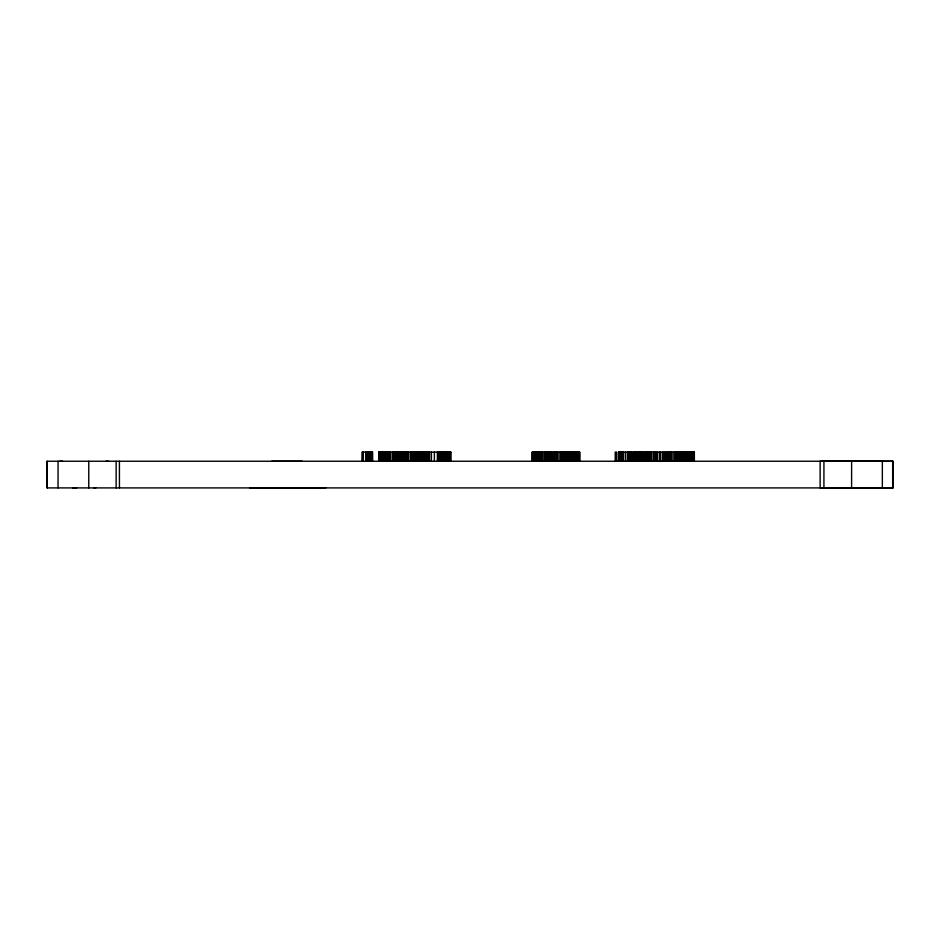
<?xml version="1.0" encoding="UTF-8"?>
<svg xmlns="http://www.w3.org/2000/svg" width="940" height="940" viewBox="0 0 940 940"><rect width="100%" height="100%" fill="white"/><g stroke="black" fill="none" stroke-linecap="round" stroke-linejoin="round"><path stroke-width="1.41" d="M823.934 461.176L820.138 461.246L820.138 487.907L823.922 487.837L823.934 461.176L893 461.246L892.988 487.907L47 487.907L47 461.246L893 461.246M851.605 487.86L851.616 461.199M892.988 487.907L882.343 487.895L882.355 461.235M389.63 452.093L389.63 461.235L389.712 452.093L378.773 452.093L378.773 461.235M419.17 461.235L419.17 452.093L450.883 452.093M540.018 452.105L540.018 461.246L540.089 452.105L532.111 452.105L532.111 461.246M644.57 461.246L644.57 452.105L694.366 452.105L694.366 461.246M59.737 461.246L62.663 461.246M106.032 461.246L108.688 461.246M271.695 461.246L302.163 461.246M831.125 461.246L838.868 461.246M842.992 461.246L879.922 461.246M72.85 487.907L76.681 487.907M93.941 487.907L95.751 487.907M249.664 487.789L325.828 487.789M844.108 487.907L845.741 487.895M865.787 487.895L867.185 487.895M823.922 487.837L882.343 487.895M892.659 461.246L892.659 487.907M694.284 452.105L694.308 461.246M694.049 452.105L694.049 461.246M693.661 452.105L693.685 461.246M693.356 452.105L693.379 461.246M692.98 452.105L692.98 461.246M692.486 452.105L692.486 461.246M691.875 452.105L691.875 461.246M691.135 452.105L691.135 461.246M690.289 452.105L690.289 461.246M689.384 452.105L689.384 461.246M688.632 452.105L688.632 461.246M687.916 452.105L687.916 461.246M686.647 452.105L686.647 461.246M685.824 452.105L685.824 461.246M685.613 452.105L685.613 461.246M685.248 452.105L685.248 461.246M684.755 452.105L684.755 461.246M684.144 452.105L684.144 461.246M683.439 452.105L683.439 461.246M682.64 452.105L682.64 461.246M681.759 452.105L681.759 461.246M680.866 452.105L680.866 461.246M680.078 452.105L680.078 461.246M679.373 452.105L679.373 461.246M678.762 452.105L678.762 461.246M678.269 452.105L678.269 461.246M677.916 452.105L677.916 461.246M677 452.105L677 461.246M676.589 452.105L676.636 461.246M676.436 452.105L676.471 461.246M676.283 452.105L676.283 461.246M675.942 452.105L675.766 461.246M674.709 452.105L674.709 461.246M673.122 452.105L673.122 461.246M671.513 452.105L671.513 461.246M670.89 452.105L670.89 461.246M670.337 452.105L670.337 461.246M669.903 452.105L669.903 461.246M669.715 452.105L669.715 461.246M669.609 452.105L669.586 461.246M669.339 452.105L669.303 461.246M668.587 452.105L668.587 461.246M667.964 452.105L667.964 461.246M667.412 452.105L667.412 461.246M667.118 452.105L666.942 461.246M665.567 452.105L665.567 461.246M665.426 452.105L665.426 461.246M663.993 452.105L663.993 461.246M662.559 452.105L662.559 461.246M660.62 452.105L660.62 461.246M659.492 452.105L659.492 461.246M657.507 452.105L657.507 461.246M656.155 452.105L656.155 461.246M654.769 452.105L654.769 461.246M654.487 452.105L654.487 461.246M653.171 452.105L653.147 461.246M651.42 452.105L651.42 461.246M651.02 452.105L651.02 461.246M650.562 452.105L650.562 461.246M650.01 452.105L650.01 461.246M649.364 452.105L649.364 461.246M648.635 452.105L648.635 461.246M647.836 452.105L647.836 461.246M647.12 452.105L647.12 461.246M646.497 452.105L646.497 461.246M645.945 452.105L645.945 461.246M645.475 452.105L645.475 461.246M645.228 452.105L645.228 461.246M645.087 452.105L645.087 461.246M644.629 452.105L644.805 461.246M644.37 461.246L644.37 452.105L630.329 452.105L630.329 461.246M642.995 452.105L642.995 461.246M642.455 452.105L642.455 461.246M641.926 452.105L641.926 461.246M641.374 452.105L641.374 461.246M640.763 452.105L640.763 461.246M640.081 452.105L640.081 461.246M639.482 452.105L639.482 461.246M638.989 452.105L638.989 461.246M638.636 452.105L638.636 461.246M638.025 452.105L638.025 461.246M637.426 452.105L637.426 461.246M636.803 452.105L636.803 461.246M636.133 452.105L636.133 461.246M635.64 452.105L635.64 461.246M635.182 452.105L635.182 461.246M634.782 452.105L634.782 461.246M634.43 452.105L634.43 461.246M634.136 452.105L634.136 461.246M633.924 452.105L633.924 461.246M633.795 452.105L633.748 461.246M633.395 452.105L633.395 461.246M630.952 452.105L630.952 461.246M630.869 452.105L630.869 461.246M629.859 461.246L629.859 452.105L618.555 452.105L618.555 461.246M629.295 452.105L629.33 461.246M628.484 452.105L628.484 461.246M627.615 452.105L627.615 461.246M625.652 452.105L625.652 461.246M623.631 452.105L623.631 461.246M622.068 452.105L622.068 461.246M621.892 452.105L621.892 461.246M620.471 452.105L620.471 461.246M619.93 452.105L619.93 461.246M619.436 452.105L619.436 461.246M619.049 452.105L619.049 461.246M618.779 452.105L618.779 461.246M618.614 452.105L618.614 461.246M616.605 461.246L616.605 452.105L615.23 452.105L615.23 461.246M579.651 461.246L579.745 452.105L548.22 452.105L548.22 461.246M579.569 452.105L579.569 461.246M579.322 452.105L579.322 461.246M578.934 452.105L578.934 461.246M578.452 452.105L578.452 461.246M577.841 452.105L577.841 461.246M577.09 452.105L577.09 461.246M576.244 452.105L576.244 461.246M575.339 452.105L575.339 461.246M574.598 452.105L574.598 461.246M573.87 452.105L573.87 461.246M572.613 452.105L572.613 461.246M571.779 452.105L571.779 461.246M571.579 452.105L571.567 461.246M571.215 452.105L571.226 461.246M570.709 452.105L570.709 461.246M570.098 452.105L570.098 461.246M569.393 452.105L569.393 461.246M568.606 452.105L568.606 461.246M567.713 452.105L567.713 461.246M566.832 452.105L566.832 461.246M566.033 452.105L566.033 461.246M565.328 452.105L565.328 461.246M564.729 452.105L564.729 461.246M564.235 452.105L564.235 461.246M564.035 452.105L564.035 461.246M563.883 452.105L563.883 461.246M563.671 452.105L563.671 461.246M563.53 452.105L563.53 461.246M563.119 452.105L563.119 461.246M562.778 452.105L562.778 461.246M562.649 461.246L562.59 452.105L562.543 461.246M562.249 452.105L562.249 461.246M561.803 452.105L561.897 461.246M561.721 452.105L561.721 461.246M560.663 452.105L560.663 461.246M559.077 452.105L559.077 461.246M557.467 452.105L557.467 461.246M556.856 452.105L556.856 461.246M556.304 452.105L556.304 461.246M555.716 452.105L555.857 461.246M555.552 452.105L555.552 461.246M555 452.105L555 461.246M554.377 452.105L554.377 461.246M553.848 452.105L553.848 461.246M553.402 452.105L553.402 461.246M553.12 452.105L553.084 461.246M551.557 452.105L551.557 461.246M550.769 452.105L550.769 461.246M550.076 452.105L550.076 461.246M549.454 452.105L549.454 461.246M548.854 452.105L548.854 461.246M548.49 452.105L548.49 461.246M547.585 461.246L547.48 452.105L540.899 452.105L540.958 461.246M547.303 452.105L547.421 461.246M547.033 452.105L547.01 461.246M546.598 452.105L546.598 461.246M546.093 452.105L546.093 461.246M545.505 452.105L545.505 461.246M544.836 452.105L544.836 461.246M544.096 452.105L544.096 461.246M542.545 452.105L542.545 461.246M541.417 452.105L541.417 461.246M541.24 452.105L541.24 461.246M541.029 452.105L541.029 461.246M539.795 452.105L539.795 461.246M539.431 452.105L539.431 461.246M538.914 452.105L538.914 461.246M538.279 452.105L538.279 461.246M537.551 452.105L537.551 461.246M536.728 452.105L536.728 461.246M535.823 452.105L535.823 461.246M535.013 452.105L535.013 461.246M534.296 452.105L534.296 461.246M533.673 452.105L533.673 461.246M533.144 452.105L533.144 461.246M532.698 452.105L532.698 461.246M532.381 452.105L532.381 461.246M450.801 452.093L450.801 461.235M450.542 452.093L450.542 461.235M450.131 452.093L450.131 461.235M449.238 452.093L449.32 461.246M448.979 452.093L448.991 461.235M448.897 452.105L448.921 461.246M448.31 452.105L448.31 461.246M447.593 452.105L447.593 461.246M446.759 452.105L446.759 461.246M445.83 452.105L445.83 461.246M444.785 452.105L444.785 461.246M443.739 452.105L443.739 461.246M442.811 452.105L442.811 461.246M441.976 452.105L441.976 461.246M441.26 452.105L441.26 461.246M440.684 452.105L440.684 461.246M440.355 452.093L440.272 461.246M440.026 452.105L440.026 461.246M439.944 452.093L439.944 461.246M439.697 452.093L439.697 461.235M439.332 452.105L439.332 461.246M439.004 452.093L439.004 461.235M438.581 452.093L438.581 461.235M437.359 452.105L437.359 461.246M434.374 452.105L434.374 461.246M431.425 452.105L431.425 461.246M429.521 452.105L429.521 461.246M429.345 452.093L429.345 461.235M429.192 452.093L429.192 461.235M428.805 452.105L428.887 461.246M428.734 452.093L428.805 461.246M428.476 452.093L428.534 461.246M428.217 452.093L428.111 461.246M427.5 452.105L427.5 461.246M426.748 452.105L426.748 461.246M425.89 452.105L425.89 461.246M424.927 452.105L424.927 461.246M423.858 452.105L423.858 461.246M422.906 452.105L422.906 461.246M422.072 452.105L422.072 461.246M421.343 452.105L421.343 461.246M420.709 452.105L420.709 461.246M420.192 452.105L420.192 461.246M419.487 452.093L419.498 461.246M419.252 452.093L419.381 461.235M418.887 461.235L418.887 452.093L400.981 452.093L400.981 461.235M417.654 452.105L417.654 461.246M417.325 452.093L417.325 461.235M417.055 452.093L417.055 461.235M415.832 452.105L415.832 461.246M414.893 452.105L414.893 461.246M414.082 452.105L414.082 461.246M413.353 452.105L413.353 461.246M412.637 452.105L412.637 461.246M412.214 452.105L412.214 461.246M412.096 452.093L412.096 461.235M411.885 452.093L411.896 461.246M411.708 452.093L411.708 461.235M411.567 452.093L411.567 461.235M410.474 452.105L410.474 461.246M408.653 452.105L408.653 461.246M407.713 452.105L407.713 461.246M406.903 452.105L406.903 461.246M406.174 452.105L406.174 461.246M405.457 452.105L405.457 461.246M405.246 461.246L405.128 452.093L405.034 461.246M404.717 452.105L404.717 461.246M404.623 452.093L404.705 461.235M404.388 452.093L404.388 461.235M403.06 452.093L403.06 461.235M402.931 452.093L402.931 461.235M401.427 452.105L401.427 461.246M401.31 452.105L401.31 461.246M401.098 452.093L401.098 461.235M400.652 461.235L400.64 452.093L390.053 452.093L390.053 461.235M400.088 452.093L400.088 461.235M399.911 452.093L399.911 461.235M399.5 452.105L399.5 461.246M399.336 452.093L399.418 461.246M399.077 452.093L399.206 461.246M398.689 452.105L398.689 461.246M398.102 452.105L398.102 461.246M397.444 452.105L397.444 461.246M396.668 452.105L396.668 461.246M395.811 452.105L395.811 461.246M394.906 452.105L394.906 461.246M393.484 452.105L393.484 461.246M392.215 452.105L392.215 461.246M390.382 452.105L390.382 461.246M389.372 452.093L389.372 461.235M388.937 452.093L388.937 461.235M388.478 452.105L388.478 461.246M388.326 452.093L388.396 461.246M388.149 452.093L388.126 461.246M388.067 452.093L388.067 461.235M387.809 452.093L387.703 461.246M387.092 452.105L387.092 461.246M386.34 452.105L386.34 461.246M385.482 452.105L385.482 461.246M384.531 452.105L384.531 461.246M383.45 452.105L383.45 461.246M382.498 452.105L382.498 461.246M381.663 452.105L381.663 461.246M380.935 452.105L380.935 461.246M380.301 452.105L380.301 461.246M379.784 452.105L379.784 461.246M379.407 452.105L379.407 461.246M379.079 452.093L379.102 461.246M378.973 452.093L378.973 461.235M372.639 461.235L372.639 452.093L362.018 452.093L362.018 461.235M370.959 452.093L370.959 461.235M370.654 452.093L370.654 461.235M370.548 452.093L370.548 461.235M370.149 452.105L370.149 461.246M369.937 452.093L369.937 461.235M368.856 452.105L368.856 461.246M367.951 452.105L367.951 461.246M367.646 452.105L367.646 461.246M367.399 452.105L367.399 461.246M367.164 452.105L367.164 461.246M365.648 452.105L365.648 461.246M363.263 452.093L363.263 461.235M363.087 452.105L363.087 461.246M362.911 452.093L362.816 461.235M362.687 452.093L362.617 461.235M119.427 461.246L119.427 487.907M116.137 461.246L116.137 487.907M88.76 461.246L88.76 487.907M58.057 461.246L58.057 487.907M47.27 461.246L47.27 487.907M677.705 461.246L677.705 452.105L677.67 461.246M631.88 461.246L631.88 452.105L631.786 461.246M555.364 461.246L555.364 452.105L555.293 461.246M449.567 461.246L449.567 452.105L449.543 461.235M419.816 461.246L419.816 452.105L419.71 461.246M403.389 461.246L403.389 452.105L403.26 461.246M400.44 461.235L400.44 452.093L400.358 461.235M372.24 461.235L372.24 452.093L372.123 461.235"/></g></svg>
